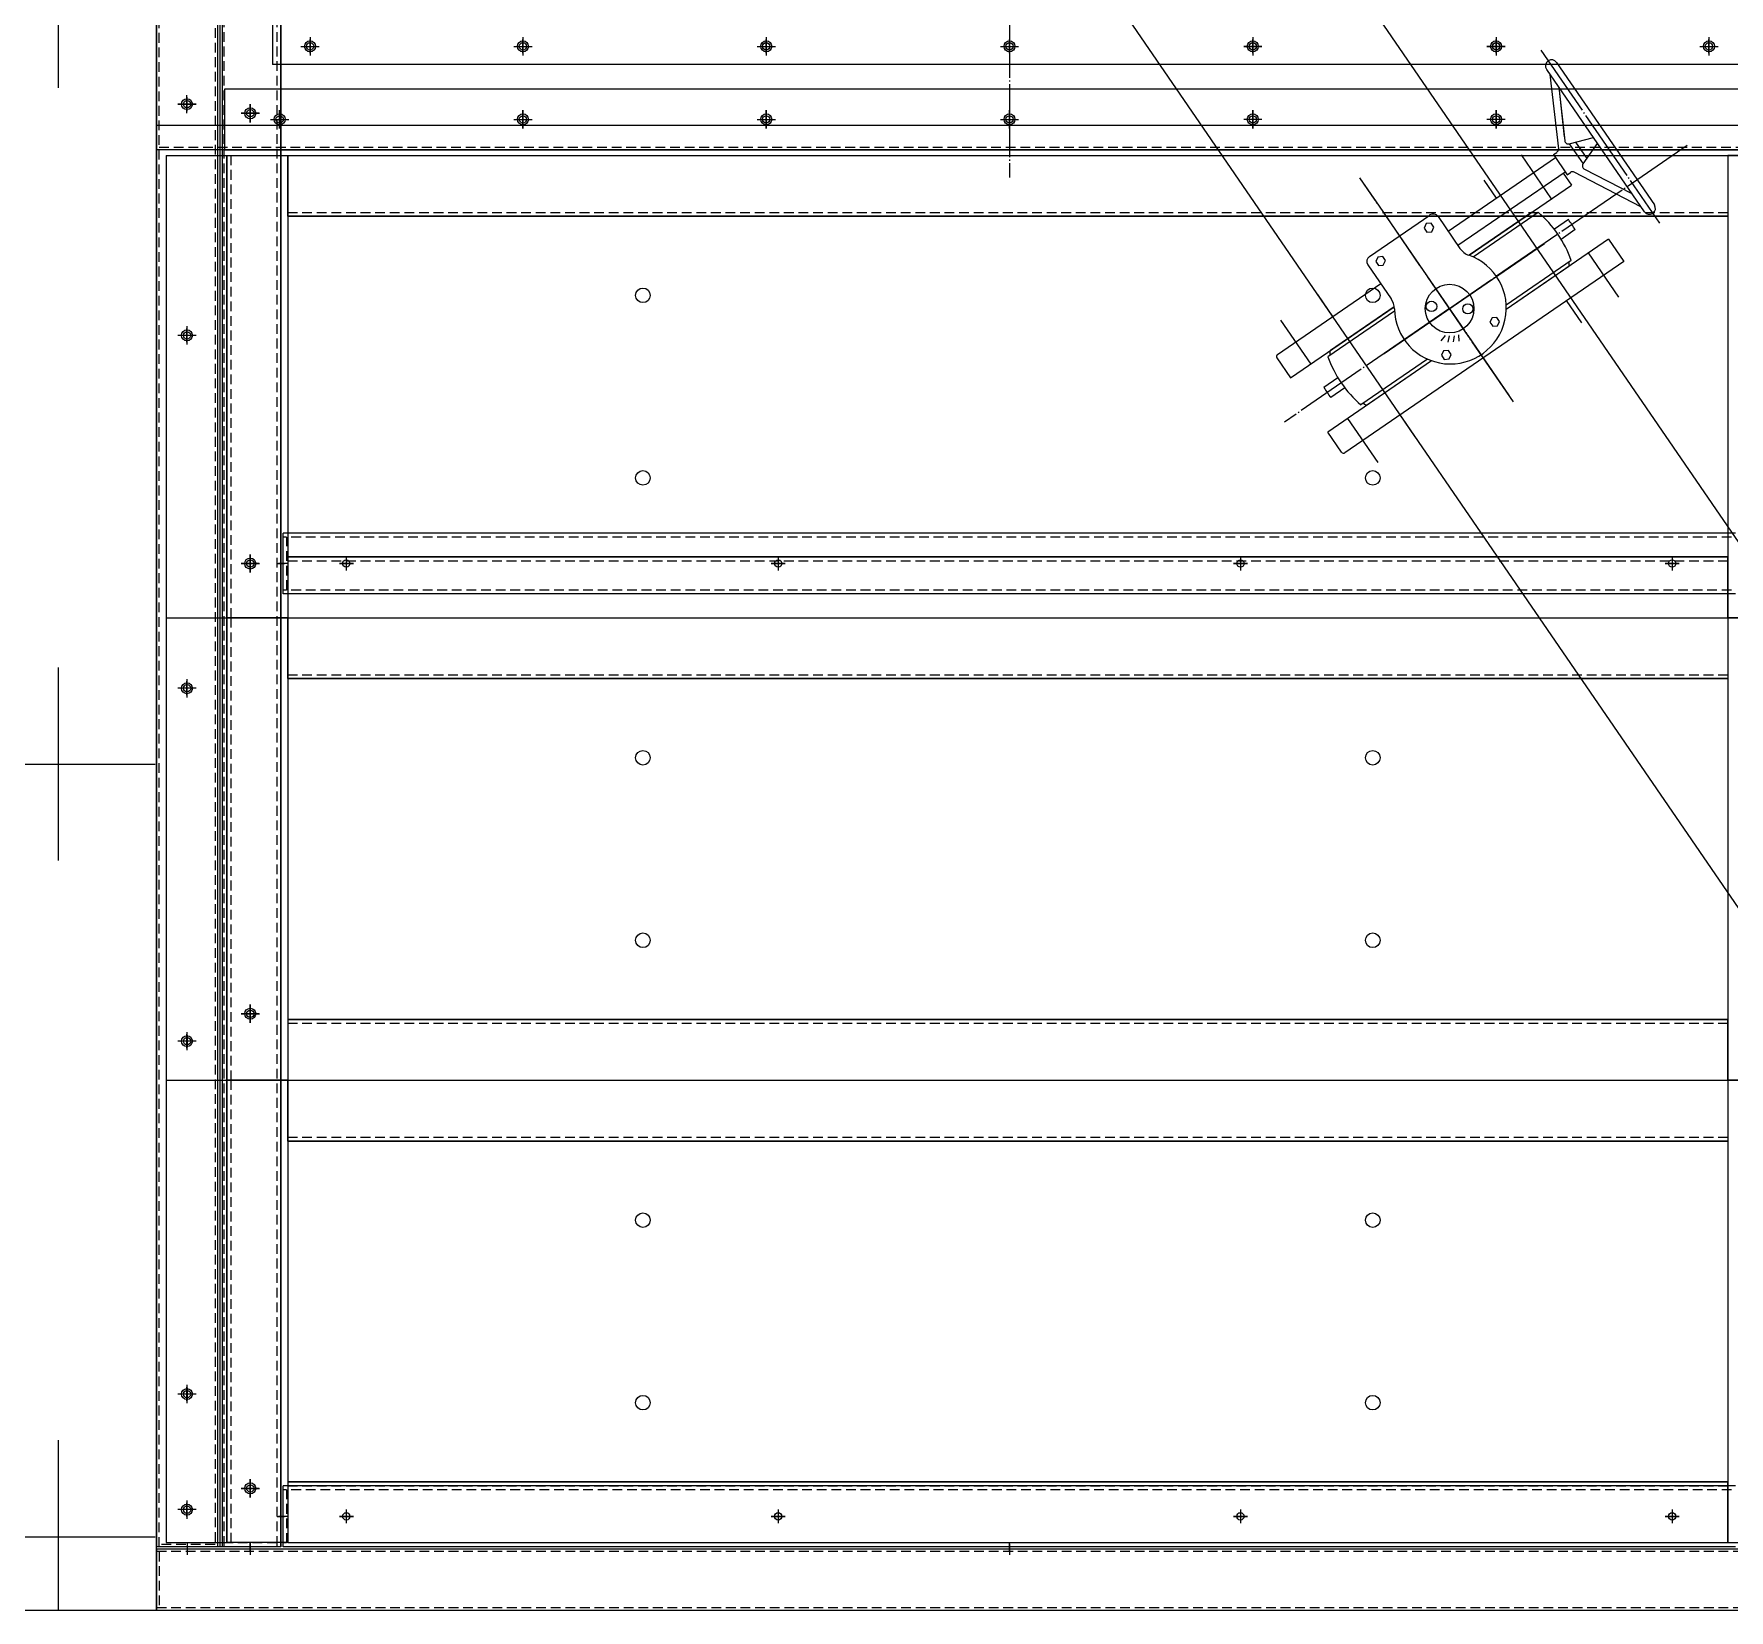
# Model space of a CAD drawing. Header units: millimetres. Extents: x 1037 to 22896, y 879 to 16337.
# Drawn here: x 4051 to 5445, y 10585 to 11881 of the extents above; entities that cross this region are included whole.
import ezdxf

# ---------------------------------------------------------------- set-up
doc = ezdxf.new("R2010")
doc.units = ezdxf.units.MM
doc.linetypes.add('CENTER', pattern=[65, 60, -2, 1, -2])
doc.linetypes.add('HIDDEN', pattern=[3, 2, -1])
for name, color, linetype in [('CENTER', 1, 'CENTER'), ('HOLE', 7, 'Continuous'), ('숨은선', 5, 'HIDDEN')]:
    doc.layers.add(name, color=color, linetype=linetype)

msp = doc.modelspace()

# ---------------------------------------------------------------- hatches: boundary and pattern name
h = msp.add_hatch()
h.set_pattern_fill('CROSS', scale=50)
h.set_pattern_definition([(0, (-360815.64, 1851827.8), (317.5, 317.5), [158.75, -476.25]), (90, (-360736.27, 1851748.44), (-317.5, 317.5), [158.75, -476.25])])
h.paths.add_polyline_path([(4152.2, 13785.4), (3852.2, 13785.4), (3852.2, 10585.4), (4152.2, 10585.4)])

# ---------------------------------------------------------------- linework, layer by layer
for p, q in [((4152.1, 13733.4), (4152.1, 10637.4)), ((4152.2, 10637.4), (4152.2, 13733.4)), ((4202.2, 13733.4), (4202.2, 10637.4)), ((4204.2, 13733.4), (4204.2, 10637.4)), ((4206.1, 13733.4), (4206.1, 10637.4)), ((4254.1, 13733.4), (4254.1, 10637.4)), ((4254.2, 13733.4), (4254.2, 10637.4)), ((4152.1, 12585.4), (4152.1, 11785.4)), ((4247.3, 12515.4), (4247.3, 11855.4)), ((4923.4, 12233.5), (5775.7, 10992.1)), ((4783.2, 12137.3), (5640.3, 10888.4)), ((5459.3, 11855.4), (4247.3, 11855.4)), ((5294.8, 11851.5), (5375.1, 11734.5)), ((5297.6, 11847.4), (5304.5, 11786.1)), ((5303, 11857.2), (5383.4, 11740.1)), ((5304.8, 11836.9), (5309.4, 11796.1)), ((5304.8, 11836.9), (5309.7, 11792.9)), ((5554.3, 11805.4), (4152.1, 11805.4)), ((5313.4, 11790.3), (5324.8, 11773.9)), ((5313.5, 11790.3), (5333.3, 11795.5)), ((5318.5, 11791.7), (5327.8, 11778.2)), ((5324.8, 11773.9), (5336.6, 11790.5)), ((5554.3, 11785.4), (4152.1, 11785.4)), ((4159.9, 11780.8), (4209.9, 11780.8)), ((4159.9, 11780.8), (4159.9, 11400.8)), ((4328.9, 11780.8), (5452.9, 11780.8)), ((5213.9, 11718.4), (5302.1, 11779)), ((5300.4, 11781.4), (5303.2, 11783.3)), ((5300.4, 11781.4), (5311.8, 11764.9)), ((5221.8, 11706.9), (5310.1, 11767.4)), ((5308.4, 11766.3), (5315.2, 11756.4)), ((5311.8, 11764.9), (5314.5, 11766.8)), ((5372.3, 11738.6), (5317.6, 11767)), ((5365.1, 11749.1), (5325.8, 11769.5)), ((5231.2, 11698.7), (5315.2, 11756.4)), ((5243.3, 11760.4), (5253.5, 11745.6)), ((5282.5, 11734), (5231.2, 11698.7)), ((5287.9, 11734), (5234.5, 11697.3)), ((5149.2, 11697.8), (5198.7, 11731.8)), ((5195.9, 11724.7), (5194.2, 11721.1)), ((5194.2, 11721.1), (5196.5, 11717.8)), ((5199.9, 11725), (5195.9, 11724.7)), ((5202.2, 11721.7), (5199.9, 11725)), ((5200.5, 11718.1), (5202.2, 11721.7)), ((5205.6, 11730.5), (5223.5, 11704.4)), ((5312.7, 11728), (5301.2, 11720.1)), ((5161.4, 11618.1), (5293.1, 11708.4)), ((5196.5, 11717.8), (5200.5, 11718.1)), ((5345.8, 11711.9), (5261.7, 11654.2)), ((5318.4, 11719.8), (5306.8, 11711.8)), ((5345.8, 11711.9), (5358.2, 11693.7)), ((5358.2, 11693.7), (5129, 11536.4)), ((5156.1, 11697.3), (5154.4, 11693.7)), ((5154.4, 11693.7), (5156.7, 11690.4)), ((5160.1, 11697.7), (5156.1, 11697.3)), ((5162.4, 11694.4), (5160.1, 11697.7)), ((5160.6, 11690.7), (5162.4, 11694.4)), ((5315.1, 11694.5), (5261.7, 11657.8)), ((5147.9, 11690.9), (5167.1, 11662.9)), ((5156.7, 11690.4), (5160.6, 11690.7)), ((5313.1, 11689.4), (5261.7, 11654.2)), ((5073.6, 11617.2), (5158.5, 11675.5)), ((5106.5, 11666.4), (5118.9, 11648.3)), ((5084.4, 11597.9), (5169.6, 11656.4)), ((5169.8, 11652.9), (5115, 11615.3)), ((5169.6, 11656.4), (5117.1, 11620.4)), ((5215.1, 11654.9), (5161.4, 11618.1)), ((5323.7, 11643.3), (5311.2, 11661.5)), ((5250, 11647.4), (5248.2, 11643.8)), ((5248.2, 11643.8), (5250.5, 11640.5)), ((5253.9, 11647.7), (5250, 11647.4)), ((5250.5, 11640.5), (5254.5, 11640.8)), ((5256.2, 11644.4), (5253.9, 11647.7)), ((5254.5, 11640.8), (5256.2, 11644.4)), ((5211.4, 11632.8), (5207.9, 11628.3)), ((5214.7, 11632.4), (5213.6, 11627.2)), ((5218.8, 11632.6), (5218.1, 11627.5)), ((5222.5, 11633.3), (5222.8, 11628)), ((5073.1, 11614.4), (5084.4, 11597.9)), ((5200.3, 11612), (5114.9, 11553.4)), ((5197, 11613.4), (5142.2, 11575.8)), ((5200.3, 11612), (5147.6, 11575.8)), ((5210.1, 11620.1), (5208.4, 11616.5)), ((5208.4, 11616.5), (5210.7, 11613.2)), ((5214.1, 11620.4), (5210.1, 11620.1)), ((5210.7, 11613.2), (5214.7, 11613.5)), ((5216.4, 11617.1), (5214.1, 11620.4)), ((5214.7, 11613.5), (5216.4, 11617.1)), ((5123.3, 11598), (5111.8, 11590)), ((5129, 11589.7), (5117.4, 11581.8)), ((5186.8, 11549.4), (5174.4, 11567.5)), ((5126.3, 11536.9), (5114.9, 11553.4)), ((4256.1, 11420.4), (4256.1, 11470.4)), ((5450.1, 11470.4), (4256.1, 11470.4)), ((5450.1, 11420.4), (4256.1, 11420.4)), ((4159.9, 11400.8), (4209.9, 11400.8)), ((4159.9, 11400.8), (4209.9, 11400.8)), ((4159.9, 11400.8), (4159.9, 11020.8)), ((4328.9, 11400.8), (5452.9, 11400.8)), ((4159.9, 11020.8), (4209.9, 11020.8)), ((4159.9, 11020.8), (4209.9, 11020.8)), ((4159.9, 11020.8), (4159.9, 10640.8)), ((4328.9, 11020.8), (5452.9, 11020.8)), ((4256.1, 10637.4), (4256.1, 10687.4)), ((5450.1, 10687.4), (4256.1, 10687.4)), ((4254.1, 10637.4), (4152.1, 10637.4)), ((4202.2, 10637.4), (4152.2, 10637.4)), ((6152.2, 10635.4), (4152.2, 10635.4)), ((4152.2, 10635.4), (4152.2, 10585.4)), ((4159.9, 10640.8), (4209.9, 10640.8)), ((4254.2, 10637.4), (4204.2, 10637.4)), ((5450.1, 10637.4), (4256.1, 10637.4)), ((4152.2, 10585.4), (6152.2, 10585.4))]:
    msp.add_line(p, q)
at = {"color": 7}
for p, q in [((4208.3, 11785.4), (4208.3, 11835.4)), ((4208.3, 11835.4), (5498.3, 11835.4)), ((4208.3, 11785.4), (5498.3, 11785.4))]:
    msp.add_line(p, q, dxfattribs=at)
at = {"color": 1}
for p, q in [((4251.2, 11445.5), (4257.2, 11445.5)), ((4251.2, 10662.4), (4257.2, 10662.4)), ((4177.2, 10640.4), (4177.2, 10634.4)), ((4177.2, 10639.9), (4177.2, 10630.9)), ((4229.1, 10640.4), (4229.1, 10634.4)), ((4229.2, 10634.4), (4229.2, 10640.4)), ((4229.2, 10639.9), (4229.2, 10630.9)), ((4853.1, 10640.4), (4853.1, 10634.4)), ((4853.2, 10639.9), (4853.2, 10630.9))]:
    msp.add_line(p, q, dxfattribs=at)
at = {"color": 7}
msp.add_lwpolyline([(4152.2, 13785.4), (3852.2, 13785.4), (3852.2, 10585.4), (4152.2, 10585.4)], close=True, dxfattribs=at)
for centre, radius in [((4278.3, 11870.4), 4.5), ((4278.3, 11870.4), 3), ((4278.3, 11870.4), 3), ((4453.3, 11870.4), 4.5), ((4453.3, 11870.4), 3), ((4653.3, 11870.4), 4.5), ((4653.3, 11870.4), 3), ((4853.3, 11870.4), 4.5), ((4853.3, 11870.4), 3), ((5053.3, 11870.4), 4.5), ((5053.3, 11870.4), 3), ((5253.3, 11870.4), 4.5), ((5253.3, 11870.4), 3), ((5428.3, 11870.4), 4.5), ((5428.3, 11870.4), 3), ((5428.3, 11870.4), 3), ((4177.1, 11822.9), 4.5), ((4177.1, 11822.9), 4.5), ((4177.2, 11822.9), 3), ((4177.2, 11822.9), 3), ((4177.2, 11822.9), 3), ((4177.2, 11822.9), 3), ((4229.1, 11815.4), 4.5), ((4229.1, 11815.4), 4.5), ((4229.2, 11815.4), 3), ((4253.3, 11810.4), 4.5), ((4253.3, 11810.4), 3), ((4453.3, 11810.4), 4.5), ((4453.3, 11810.4), 3), ((4653.3, 11810.4), 4.5), ((4653.3, 11810.4), 3), ((4853.3, 11810.4), 4.5), ((4853.3, 11810.4), 3), ((5053.3, 11810.4), 4.5), ((5053.3, 11810.4), 3), ((5253.3, 11810.4), 4.5), ((5253.3, 11810.4), 3), ((4551.9, 11665.8), 6), ((5151.9, 11665.8), 6), ((5215.1, 11654.9), 20), ((5200.2, 11656.7), 4.32), ((5230.1, 11654.7), 4.12), ((4177.1, 11632.9), 4.5), ((4177.2, 11632.9), 3), ((4177.2, 11632.9), 3), ((4177.2, 11632.9), 3), ((4177.2, 11632.9), 3), ((4551.9, 11515.8), 6), ((5151.9, 11515.8), 6), ((4229.1, 11445.4), 4.5), ((4229.1, 11445.4), 4.5), ((4229.2, 11445.4), 3), ((4308.1, 11445.4), 3), ((4663.2, 11445.4), 3), ((5043.2, 11445.4), 3), ((5398.1, 11445.4), 3), ((4177.1, 11342.9), 4.5), ((4177.2, 11342.9), 3), ((4177.2, 11342.9), 3), ((4177.2, 11342.9), 3), ((4177.2, 11342.9), 3), ((4551.9, 11285.8), 6), ((5151.9, 11285.8), 6), ((4551.9, 11135.8), 6), ((5151.9, 11135.8), 6), ((4229.1, 11075.4), 4.5), ((4229.1, 11075.4), 4.5), ((4229.2, 11075.4), 3), ((4177.1, 11052.9), 4.5), ((4177.2, 11052.9), 3), ((4177.2, 11052.9), 3), ((4177.2, 11052.9), 3), ((4177.2, 11052.9), 3), ((4551.9, 10905.8), 6), ((5151.9, 10905.8), 6), ((4177.1, 10762.9), 4.5), ((4177.2, 10762.9), 3), ((4177.2, 10762.9), 3), ((4177.2, 10762.9), 3), ((4177.2, 10762.9), 3), ((4177.2, 10762.9), 3), ((4177.2, 10762.9), 3), ((4177.2, 10762.9), 3), ((4177.2, 10762.9), 3), ((4551.9, 10755.8), 6), ((5151.9, 10755.8), 6), ((4229.1, 10685.4), 4.5), ((4229.1, 10685.4), 4.5), ((4229.2, 10685.4), 3), ((4177.1, 10667.9), 4.5), ((4177.2, 10667.9), 3), ((4177.2, 10667.9), 3), ((4177.2, 10667.9), 3), ((4177.2, 10667.9), 3), ((4308.1, 10662.4), 3), ((4663.1, 10662.4), 3), ((5043.1, 10662.4), 3), ((5398.1, 10662.4), 3)]:
    msp.add_circle(centre, radius)
for centre, radius, start, end in [((5298.9, 11854.4), 5, 34.4729, 214.4729), ((5312.7, 11793.2), 3, 186.3999, 284.547), ((5301.5, 11785.8), 3, 304.4729, 6.3999), ((5316.2, 11764.4), 3, 62.5459, 124.4729), ((5327.2, 11772.2), 3, 144.3988, 242.5459), ((5283, 11730.2), 3.81, 40.563, 97.8526), ((5227, 11663.1), 93.5, 19.5995, 49.3463), ((5379.3, 11737.3), 5, 214.4729, 34.4729), ((5201.5, 11727.7), 5, 34.4729, 124.4729), ((5227, 11663.1), 107.5, 31.807, 37.1388), ((5152, 11693.7), 5, 124.4729, 214.4729), ((5215.7, 11655.4), 46, 180.876, 70.7279), ((5235.9, 11712.9), 15, 214.4729, 250.7279), ((5309.7, 11691.3), 3.81, 331.0932, 28.3829), ((5154.7, 11654.4), 15, 0.876, 34.4729), ((5074.7, 11615.5), 2, 124.4729, 214.4729), ((5203.1, 11646.7), 93.5, 199.5995, 229.3463), ((5120.4, 11618.5), 3.81, 151.0932, 208.3829), ((5203.1, 11646.7), 107.5, 211.807, 217.1388), ((5147.1, 11579.6), 3.81, 220.563, 277.8526), ((5127.9, 11538), 2, 214.4729, 304.4729)]:
    msp.add_arc(centre, radius, start, end)
at = {"layer": 'CENTER'}
for p, q in [((4853.3, 12619.4), (4853.3, 11762.6)), ((4278.3, 11877.9), (4278.3, 11862.9)), ((4278.3, 11877.9), (4278.3, 11862.9)), ((4278.3, 11877.9), (4278.3, 11862.9)), ((4278.3, 11877.9), (4278.3, 11862.9)), ((4278.3, 11877.9), (4278.3, 11862.9)), ((4278.3, 11864.7), (4278.3, 11876.1)), ((4278.3, 11876.1), (4278.3, 11864.7)), ((4278.3, 11864.7), (4278.3, 11876.1)), ((4278.3, 11876.1), (4278.3, 11864.7)), ((4278.3, 11864.7), (4278.3, 11876.1)), ((4278.3, 11876.1), (4278.3, 11864.7)), ((4278.3, 11864.7), (4278.3, 11876.1)), ((4278.3, 11876.1), (4278.3, 11864.7)), ((4453.3, 11877.9), (4453.3, 11862.9)), ((4453.3, 11877.9), (4453.3, 11862.9)), ((4453.3, 11877.9), (4453.3, 11862.9)), ((4453.3, 11864.7), (4453.3, 11876.1)), ((4453.3, 11876.1), (4453.3, 11864.7)), ((4453.3, 11864.7), (4453.3, 11876.1)), ((4453.3, 11876.1), (4453.3, 11864.7)), ((4653.3, 11877.9), (4653.3, 11862.9)), ((4653.3, 11877.9), (4653.3, 11862.9)), ((4653.3, 11877.9), (4653.3, 11862.9)), ((4653.3, 11864.7), (4653.3, 11876.1)), ((4653.3, 11876.1), (4653.3, 11864.7)), ((4653.3, 11864.7), (4653.3, 11876.1)), ((4653.3, 11876.1), (4653.3, 11864.7)), ((4853.3, 11877.9), (4853.3, 11862.9)), ((4853.3, 11877.9), (4853.3, 11862.9)), ((4853.3, 11864.7), (4853.3, 11876.1)), ((4853.3, 11876.1), (4853.3, 11864.7)), ((4853.3, 11864.7), (4853.3, 11876.1)), ((4853.3, 11876.1), (4853.3, 11864.7)), ((5053.3, 11877.9), (5053.3, 11862.9)), ((5053.3, 11877.9), (5053.3, 11862.9)), ((5053.3, 11877.9), (5053.3, 11862.9)), ((5053.3, 11864.7), (5053.3, 11876.1)), ((5053.3, 11876.1), (5053.3, 11864.7)), ((5053.3, 11864.7), (5053.3, 11876.1)), ((5053.3, 11876.1), (5053.3, 11864.7)), ((5253.3, 11877.9), (5253.3, 11862.9)), ((5253.3, 11877.9), (5253.3, 11862.9)), ((5253.3, 11877.9), (5253.3, 11862.9)), ((5253.3, 11864.7), (5253.3, 11876.1)), ((5253.3, 11876.1), (5253.3, 11864.7)), ((5253.3, 11864.7), (5253.3, 11876.1)), ((5253.3, 11876.1), (5253.3, 11864.7)), ((5428.3, 11877.9), (5428.3, 11862.9)), ((5428.3, 11877.9), (5428.3, 11862.9)), ((5428.3, 11877.9), (5428.3, 11862.9)), ((5428.3, 11877.9), (5428.3, 11862.9)), ((5428.3, 11877.9), (5428.3, 11862.9)), ((5428.3, 11864.7), (5428.3, 11876.1)), ((5428.3, 11876.1), (5428.3, 11864.7)), ((5428.3, 11864.7), (5428.3, 11876.1)), ((5428.3, 11876.1), (5428.3, 11864.7)), ((5428.3, 11864.7), (5428.3, 11876.1)), ((5428.3, 11876.1), (5428.3, 11864.7)), ((5428.3, 11864.7), (5428.3, 11876.1)), ((5428.3, 11876.1), (5428.3, 11864.7)), ((4270.8, 11870.4), (4285.8, 11870.4)), ((4270.8, 11870.4), (4285.8, 11870.4)), ((4270.8, 11870.4), (4285.8, 11870.4)), ((4270.8, 11870.4), (4285.8, 11870.4)), ((4270.8, 11870.4), (4285.8, 11870.4)), ((4272.6, 11870.4), (4284.1, 11870.4)), ((4272.6, 11870.4), (4284.1, 11870.4)), ((4272.6, 11870.4), (4284.1, 11870.4)), ((4272.6, 11870.4), (4284.1, 11870.4)), ((4445.8, 11870.4), (4460.8, 11870.4)), ((4445.8, 11870.4), (4460.8, 11870.4)), ((4445.8, 11870.4), (4460.8, 11870.4)), ((4447.6, 11870.4), (4459.1, 11870.4)), ((4447.6, 11870.4), (4459.1, 11870.4)), ((4645.8, 11870.4), (4660.8, 11870.4)), ((4645.8, 11870.4), (4660.8, 11870.4)), ((4645.8, 11870.4), (4660.8, 11870.4)), ((4647.6, 11870.4), (4659.1, 11870.4)), ((4647.6, 11870.4), (4659.1, 11870.4)), ((4845.8, 11870.4), (4860.8, 11870.4)), ((4845.8, 11870.4), (4860.8, 11870.4)), ((4845.8, 11870.4), (4860.8, 11870.4)), ((4847.6, 11870.4), (4859.1, 11870.4)), ((4847.6, 11870.4), (4859.1, 11870.4)), ((5045.8, 11870.4), (5060.8, 11870.4)), ((5060.8, 11870.4), (5045.8, 11870.4)), ((5060.8, 11870.4), (5045.8, 11870.4)), ((5059.1, 11870.4), (5047.6, 11870.4)), ((5059.1, 11870.4), (5047.6, 11870.4)), ((5245.8, 11870.4), (5260.8, 11870.4)), ((5260.8, 11870.4), (5245.8, 11870.4)), ((5260.8, 11870.4), (5245.8, 11870.4)), ((5259.1, 11870.4), (5247.6, 11870.4)), ((5259.1, 11870.4), (5247.6, 11870.4)), ((5290, 11867.3), (5387.6, 11725.1)), ((5420.8, 11870.4), (5435.8, 11870.4)), ((5420.8, 11870.4), (5435.8, 11870.4)), ((5420.8, 11870.4), (5435.8, 11870.4)), ((5420.8, 11870.4), (5435.8, 11870.4)), ((5420.8, 11870.4), (5435.8, 11870.4)), ((5422.6, 11870.4), (5434.1, 11870.4)), ((5422.6, 11870.4), (5434.1, 11870.4)), ((5422.6, 11870.4), (5434.1, 11870.4)), ((5422.6, 11870.4), (5434.1, 11870.4)), ((4184.6, 11822.9), (4169.6, 11822.9)), ((4169.6, 11822.9), (4184.6, 11822.9)), ((4182.9, 11822.9), (4171.4, 11822.9)), ((4182.8, 11822.9), (4171.5, 11822.9)), ((4177.1, 11815.4), (4177.1, 11830.4)), ((4177.1, 11815.4), (4177.1, 11830.4)), ((4177.1, 11828.6), (4177.1, 11817.2)), ((4177.1, 11817.2), (4177.1, 11828.6)), ((4177.2, 11817.9), (4177.2, 11827.9)), ((4177.2, 11817.9), (4177.2, 11827.9)), ((4177.2, 11817.9), (4177.2, 11827.9)), ((4177.2, 11817.9), (4177.2, 11827.9)), ((4229.1, 11822.9), (4229.1, 11807.9)), ((4229.1, 11822.9), (4229.1, 11807.9)), ((4229.1, 11809.7), (4229.1, 11821.1)), ((4229.1, 11821.1), (4229.1, 11809.7)), ((4229.1, 11809.7), (4229.1, 11821.1)), ((4229.1, 11821.1), (4229.1, 11809.7)), ((4229.2, 11807.9), (4229.2, 11822.9)), ((4253.3, 11817.9), (4253.3, 11802.9)), ((4253.3, 11802.9), (4253.3, 11817.9)), ((4253.3, 11802.9), (4253.3, 11817.9)), ((4453.3, 11817.9), (4453.3, 11802.9)), ((4453.3, 11802.9), (4453.3, 11817.9)), ((4453.3, 11802.9), (4453.3, 11817.9)), ((4653.3, 11817.9), (4653.3, 11802.9)), ((4653.3, 11802.9), (4653.3, 11817.9)), ((4653.3, 11802.9), (4653.3, 11817.9)), ((4853.3, 11802.9), (4853.3, 11817.9)), ((4853.3, 11802.9), (4853.3, 11817.9)), ((5053.3, 11817.9), (5053.3, 11802.9)), ((5053.3, 11802.9), (5053.3, 11817.9)), ((5053.3, 11802.9), (5053.3, 11817.9)), ((5253.3, 11817.9), (5253.3, 11802.9)), ((5253.3, 11802.9), (5253.3, 11817.9)), ((5253.3, 11802.9), (5253.3, 11817.9)), ((4236.6, 11815.4), (4221.6, 11815.4)), ((4236.6, 11815.4), (4221.6, 11815.4)), ((4221.7, 11815.4), (4236.7, 11815.4)), ((4234.9, 11815.4), (4223.4, 11815.4)), ((4234.9, 11815.4), (4223.4, 11815.4)), ((4245.8, 11810.4), (4260.8, 11810.4)), ((4245.8, 11810.4), (4260.8, 11810.4)), ((4245.8, 11810.4), (4260.8, 11810.4)), ((4247.6, 11810.4), (4259.1, 11810.4)), ((4247.6, 11810.4), (4259.1, 11810.4)), ((4253.3, 11816.1), (4253.3, 11804.7)), ((4253.3, 11804.7), (4253.3, 11816.1)), ((4253.3, 11816.1), (4253.3, 11804.7)), ((4253.3, 11804.7), (4253.3, 11816.1)), ((4445.8, 11810.4), (4460.8, 11810.4)), ((4445.8, 11810.4), (4460.8, 11810.4)), ((4445.8, 11810.4), (4460.8, 11810.4)), ((4447.6, 11810.4), (4459.1, 11810.4)), ((4447.6, 11810.4), (4459.1, 11810.4)), ((4453.3, 11816.1), (4453.3, 11804.7)), ((4453.3, 11804.7), (4453.3, 11816.1)), ((4453.3, 11816.1), (4453.3, 11804.7)), ((4453.3, 11804.7), (4453.3, 11816.1)), ((4645.8, 11810.4), (4660.8, 11810.4)), ((4645.8, 11810.4), (4660.8, 11810.4)), ((4645.8, 11810.4), (4660.8, 11810.4)), ((4647.6, 11810.4), (4659.1, 11810.4)), ((4647.6, 11810.4), (4659.1, 11810.4)), ((4653.3, 11816.1), (4653.3, 11804.7)), ((4653.3, 11804.7), (4653.3, 11816.1)), ((4653.3, 11816.1), (4653.3, 11804.7)), ((4653.3, 11804.7), (4653.3, 11816.1)), ((4845.8, 11810.4), (4860.8, 11810.4)), ((4845.8, 11810.4), (4860.8, 11810.4)), ((4845.8, 11810.4), (4860.8, 11810.4)), ((4847.6, 11810.4), (4859.1, 11810.4)), ((4847.6, 11810.4), (4859.1, 11810.4)), ((4853.3, 11816.1), (4853.3, 11804.7)), ((4853.3, 11804.7), (4853.3, 11816.1)), ((4853.3, 11816.1), (4853.3, 11804.7)), ((4853.3, 11804.7), (4853.3, 11816.1)), ((5060.8, 11810.4), (5045.8, 11810.4)), ((5060.8, 11810.4), (5045.8, 11810.4)), ((5060.8, 11810.4), (5045.8, 11810.4)), ((5059.1, 11810.4), (5047.6, 11810.4)), ((5059.1, 11810.4), (5047.6, 11810.4)), ((5053.3, 11816.1), (5053.3, 11804.7)), ((5053.3, 11804.7), (5053.3, 11816.1)), ((5053.3, 11816.1), (5053.3, 11804.7)), ((5053.3, 11804.7), (5053.3, 11816.1)), ((5260.8, 11810.4), (5245.8, 11810.4)), ((5260.8, 11810.4), (5245.8, 11810.4)), ((5260.8, 11810.4), (5245.8, 11810.4)), ((5259.1, 11810.4), (5247.6, 11810.4)), ((5259.1, 11810.4), (5247.6, 11810.4)), ((5253.3, 11816.1), (5253.3, 11804.7)), ((5253.3, 11804.7), (5253.3, 11816.1)), ((5253.3, 11816.1), (5253.3, 11804.7)), ((5253.3, 11804.7), (5253.3, 11816.1)), ((5410.4, 11789), (5079.4, 11561.7)), ((5273.8, 11781.3), (5298.7, 11745.1)), ((5264.3, 11583.2), (5141.3, 11762.4)), ((5267.7, 11578.2), (5141.3, 11762.4)), ((5354.2, 11664.3), (5329.3, 11700.6)), ((4177.1, 11640.4), (4177.1, 11625.4)), ((4177.1, 11627.2), (4177.1, 11638.6)), ((4177.1, 11638.6), (4177.1, 11627.2)), ((4177.2, 11627.9), (4177.2, 11637.9)), ((4177.2, 11627.9), (4177.2, 11637.9)), ((4177.2, 11627.9), (4177.2, 11637.9)), ((4177.2, 11627.9), (4177.2, 11637.9)), ((5076, 11645.5), (5100.9, 11609.2)), ((4184.6, 11632.9), (4169.6, 11632.9)), ((4182.9, 11632.9), (4171.4, 11632.9)), ((4182.8, 11632.9), (4171.5, 11632.9)), ((5156.3, 11528.4), (5131.4, 11564.7)), ((4236.6, 11445.4), (4221.6, 11445.4)), ((4236.6, 11445.4), (4221.6, 11445.4)), ((4221.7, 11445.4), (4236.7, 11445.4)), ((4234.9, 11445.4), (4223.4, 11445.4)), ((4234.9, 11445.4), (4223.4, 11445.4)), ((4229.1, 11452.9), (4229.1, 11437.9)), ((4229.1, 11452.9), (4229.1, 11437.9)), ((4229.1, 11439.7), (4229.1, 11451.1)), ((4229.1, 11451.1), (4229.1, 11439.7)), ((4229.1, 11439.7), (4229.1, 11451.1)), ((4229.1, 11451.1), (4229.1, 11439.7)), ((4229.2, 11437.9), (4229.2, 11452.9)), ((4260, 11445.4), (4252.3, 11445.4)), ((4302.4, 11445.4), (4313.9, 11445.4)), ((4313.9, 11445.4), (4302.4, 11445.4)), ((4308.1, 11451.1), (4308.1, 11439.7)), ((4657.5, 11445.4), (4668.9, 11445.4)), ((4668.9, 11445.4), (4657.5, 11445.4)), ((4663.2, 11451.1), (4663.2, 11439.7)), ((5037.5, 11445.4), (5048.9, 11445.4)), ((5048.9, 11445.4), (5037.5, 11445.4)), ((5043.2, 11451.1), (5043.2, 11439.7)), ((5392.4, 11445.4), (5403.9, 11445.4)), ((5403.9, 11445.4), (5392.4, 11445.4)), ((5398.1, 11451.1), (5398.1, 11439.7)), ((4177.1, 11350.4), (4177.1, 11335.4)), ((4177.1, 11337.2), (4177.1, 11348.6)), ((4177.1, 11348.6), (4177.1, 11337.2)), ((4177.2, 11337.9), (4177.2, 11347.9)), ((4177.2, 11337.9), (4177.2, 11347.9)), ((4177.2, 11337.9), (4177.2, 11347.9)), ((4177.2, 11337.9), (4177.2, 11347.9)), ((4184.6, 11342.9), (4169.6, 11342.9)), ((4182.9, 11342.9), (4171.4, 11342.9)), ((4182.8, 11342.9), (4171.5, 11342.9)), ((4229.1, 11082.9), (4229.1, 11067.9)), ((4229.1, 11082.9), (4229.1, 11067.9)), ((4229.1, 11069.7), (4229.1, 11081.1)), ((4229.1, 11081.1), (4229.1, 11069.7)), ((4229.1, 11069.7), (4229.1, 11081.1)), ((4229.1, 11081.1), (4229.1, 11069.7)), ((4229.2, 11067.9), (4229.2, 11082.9)), ((4236.6, 11075.4), (4221.6, 11075.4)), ((4236.6, 11075.4), (4221.6, 11075.4)), ((4221.7, 11075.4), (4236.7, 11075.4)), ((4234.9, 11075.4), (4223.4, 11075.4)), ((4234.9, 11075.4), (4223.4, 11075.4)), ((4184.6, 11052.9), (4169.6, 11052.9)), ((4182.9, 11052.9), (4171.4, 11052.9)), ((4182.8, 11052.9), (4171.5, 11052.9)), ((4177.1, 11060.4), (4177.1, 11045.4)), ((4177.1, 11047.2), (4177.1, 11058.6)), ((4177.1, 11058.6), (4177.1, 11047.2)), ((4177.2, 11057.9), (4177.2, 11047.9)), ((4177.2, 11057.9), (4177.2, 11047.9)), ((4177.2, 11057.9), (4177.2, 11047.9)), ((4177.2, 11057.9), (4177.2, 11047.9)), ((4184.6, 10762.9), (4169.6, 10762.9)), ((4182.9, 10762.9), (4171.4, 10762.9)), ((4182.8, 10762.9), (4171.5, 10762.9)), ((4182.8, 10762.9), (4171.5, 10762.9)), ((4177.1, 10770.4), (4177.1, 10755.4)), ((4177.1, 10757.2), (4177.1, 10768.6)), ((4177.1, 10768.6), (4177.1, 10757.2)), ((4177.2, 10767.9), (4177.2, 10757.9)), ((4177.2, 10767.9), (4177.2, 10757.9)), ((4177.2, 10767.9), (4177.2, 10757.9)), ((4177.2, 10767.9), (4177.2, 10757.9)), ((4177.2, 10767.9), (4177.2, 10757.9)), ((4177.2, 10767.9), (4177.2, 10757.9)), ((4177.2, 10767.9), (4177.2, 10757.9)), ((4177.2, 10767.9), (4177.2, 10757.9)), ((4229.1, 10692.9), (4229.1, 10677.9)), ((4229.1, 10692.9), (4229.1, 10677.9)), ((4229.1, 10679.7), (4229.1, 10691.1)), ((4229.1, 10691.1), (4229.1, 10679.7)), ((4229.1, 10679.7), (4229.1, 10691.1)), ((4229.1, 10691.1), (4229.1, 10679.7)), ((4229.2, 10677.9), (4229.2, 10692.9)), ((4177.1, 10675.4), (4177.1, 10660.4)), ((4236.6, 10685.4), (4221.6, 10685.4)), ((4236.6, 10685.4), (4221.6, 10685.4)), ((4221.7, 10685.4), (4236.7, 10685.4)), ((4234.9, 10685.4), (4223.4, 10685.4)), ((4234.9, 10685.4), (4223.4, 10685.4)), ((4184.6, 10667.9), (4169.6, 10667.9)), ((4182.9, 10667.9), (4171.4, 10667.9)), ((4182.8, 10667.9), (4171.5, 10667.9)), ((4177.1, 10662.2), (4177.1, 10673.6)), ((4177.1, 10673.6), (4177.1, 10662.2)), ((4177.2, 10662.9), (4177.2, 10672.9)), ((4177.2, 10662.9), (4177.2, 10672.9)), ((4177.2, 10662.9), (4177.2, 10672.9)), ((4177.2, 10662.9), (4177.2, 10672.9)), ((4260, 10662.4), (4252.3, 10662.4)), ((4302.4, 10662.4), (4313.9, 10662.4)), ((4313.9, 10662.4), (4302.4, 10662.4)), ((4308.1, 10668.1), (4308.1, 10656.7)), ((4657.4, 10662.4), (4668.9, 10662.4)), ((4668.9, 10662.4), (4657.4, 10662.4)), ((4663.1, 10668.1), (4663.1, 10656.7)), ((5037.4, 10662.4), (5048.9, 10662.4)), ((5048.9, 10662.4), (5037.4, 10662.4)), ((5043.1, 10668.1), (5043.1, 10656.7)), ((5392.4, 10662.4), (5403.9, 10662.4)), ((5403.9, 10662.4), (5392.4, 10662.4)), ((5398.1, 10668.1), (5398.1, 10656.7))]:
    msp.add_line(p, q, dxfattribs=at)
at = {"layer": 'HOLE'}
for p, q in [((4209.9, 11400.8), (4209.9, 11780.8)), ((4209.9, 11780.8), (4259.9, 11780.8)), ((4209.9, 11780.8), (4209.9, 11400.8)), ((4259.9, 11780.8), (4259.9, 11400.8)), ((4259.9, 11780.8), (5443.9, 11780.8)), ((4259.9, 11730.8), (4259.9, 11780.8)), ((5443.9, 11780.8), (5443.9, 11400.8)), ((5493.9, 11780.8), (5443.9, 11780.8)), ((5443.9, 11780.8), (5443.9, 11730.8)), ((5443.9, 11730.8), (4259.9, 11730.8)), ((4259.9, 11730.8), (5443.9, 11730.8)), ((5443.9, 11450.8), (4259.9, 11450.8)), ((4259.9, 11450.8), (4259.9, 11400.8)), ((4259.9, 11450.8), (5443.9, 11450.8)), ((5443.9, 11400.8), (5443.9, 11450.8)), ((4259.9, 11400.8), (4209.9, 11400.8)), ((4209.9, 11020.8), (4209.9, 11400.8)), ((4209.9, 11400.8), (4259.9, 11400.8)), ((4209.9, 11400.8), (4209.9, 11020.8)), ((4259.9, 11400.8), (5443.9, 11400.8)), ((4259.9, 11400.8), (4259.9, 11020.8)), ((4259.9, 11400.8), (5443.9, 11400.8)), ((4259.9, 11350.8), (4259.9, 11400.8)), ((5443.9, 11400.8), (5493.9, 11400.8)), ((5443.9, 11400.8), (5443.9, 11020.8)), ((5493.9, 11400.8), (5443.9, 11400.8)), ((5443.9, 11400.8), (5443.9, 11350.8)), ((5443.9, 11350.8), (4259.9, 11350.8)), ((4259.9, 11350.8), (5443.9, 11350.8)), ((5443.9, 11070.8), (4259.9, 11070.8)), ((4259.9, 11070.8), (4259.9, 11020.8)), ((4259.9, 11070.8), (5443.9, 11070.8)), ((5443.9, 11020.8), (5443.9, 11070.8)), ((4259.9, 11020.8), (4209.9, 11020.8)), ((4209.9, 10640.8), (4209.9, 11020.8)), ((4209.9, 11020.8), (4259.9, 11020.8)), ((4209.9, 11020.8), (4209.9, 10640.8)), ((4259.9, 11020.8), (5443.9, 11020.8)), ((4259.9, 11020.8), (4259.9, 10640.8)), ((4259.9, 11020.8), (5443.9, 11020.8)), ((4259.9, 10970.8), (4259.9, 11020.8)), ((5443.9, 11020.8), (5493.9, 11020.8)), ((5443.9, 11020.8), (5443.9, 10640.8)), ((5493.9, 11020.8), (5443.9, 11020.8)), ((5443.9, 11020.8), (5443.9, 10970.8)), ((5443.9, 10970.8), (4259.9, 10970.8)), ((4259.9, 10970.8), (5443.9, 10970.8)), ((5443.9, 10690.8), (4259.9, 10690.8)), ((4259.9, 10690.8), (4259.9, 10640.8)), ((4259.9, 10690.8), (5443.9, 10690.8)), ((5443.9, 10640.8), (5443.9, 10690.8)), ((4259.9, 10640.8), (4209.9, 10640.8)), ((4259.9, 10640.8), (5443.9, 10640.8)), ((5443.9, 10640.8), (5493.9, 10640.8))]:
    msp.add_line(p, q, dxfattribs=at)
at = {"layer": '숨은선', "ltscale": 4}
for p, q in [((4154.2, 10637.4), (4154.2, 13733.4)), ((4200.2, 13733.4), (4200.2, 10637.4)), ((4204.1, 13733.4), (4204.1, 10637.4)), ((4207.4, 13730.2), (4207.4, 10637.4)), ((4251, 13730.2), (4251, 10637.4)), ((5554.3, 11787.4), (4152.1, 11787.4)), ((4213.1, 11780.8), (4213.1, 11400.8)), ((4398.9, 11780.8), (5382.9, 11780.8)), ((4259.9, 11734), (5443.9, 11734)), ((5446.9, 11467.2), (4256.1, 11467.2)), ((4259.3, 11423.6), (4259.3, 11467.2)), ((4259.9, 11447.6), (5443.9, 11447.6)), ((5446.9, 11423.6), (4256.1, 11423.6)), ((4213.1, 11400.8), (4213.1, 11020.8)), ((4398.9, 11400.8), (5382.9, 11400.8)), ((4259.9, 11354), (5443.9, 11354)), ((4259.9, 11067.6), (5443.9, 11067.6)), ((4213.1, 11020.8), (4213.1, 10640.8)), ((4398.9, 11020.8), (5382.9, 11020.8)), ((4259.9, 10974), (5443.9, 10974)), ((5446.9, 10684.2), (4256.1, 10684.2)), ((4259.3, 10640.6), (4259.3, 10684.2)), ((4259.9, 10687.6), (5443.9, 10687.6)), ((6152.2, 10633.4), (4152.2, 10633.4)), ((4200.2, 10639.4), (4154.2, 10639.4)), ((4154.2, 10633.4), (4154.2, 10587.4)), ((4251, 10640.6), (4207.4, 10640.6)), ((5446.9, 10640.6), (4256.1, 10640.6)), ((4152.2, 10587.4), (6152.2, 10587.4))]:
    msp.add_line(p, q, dxfattribs=at)

doc.saveas('drawing.dxf')
